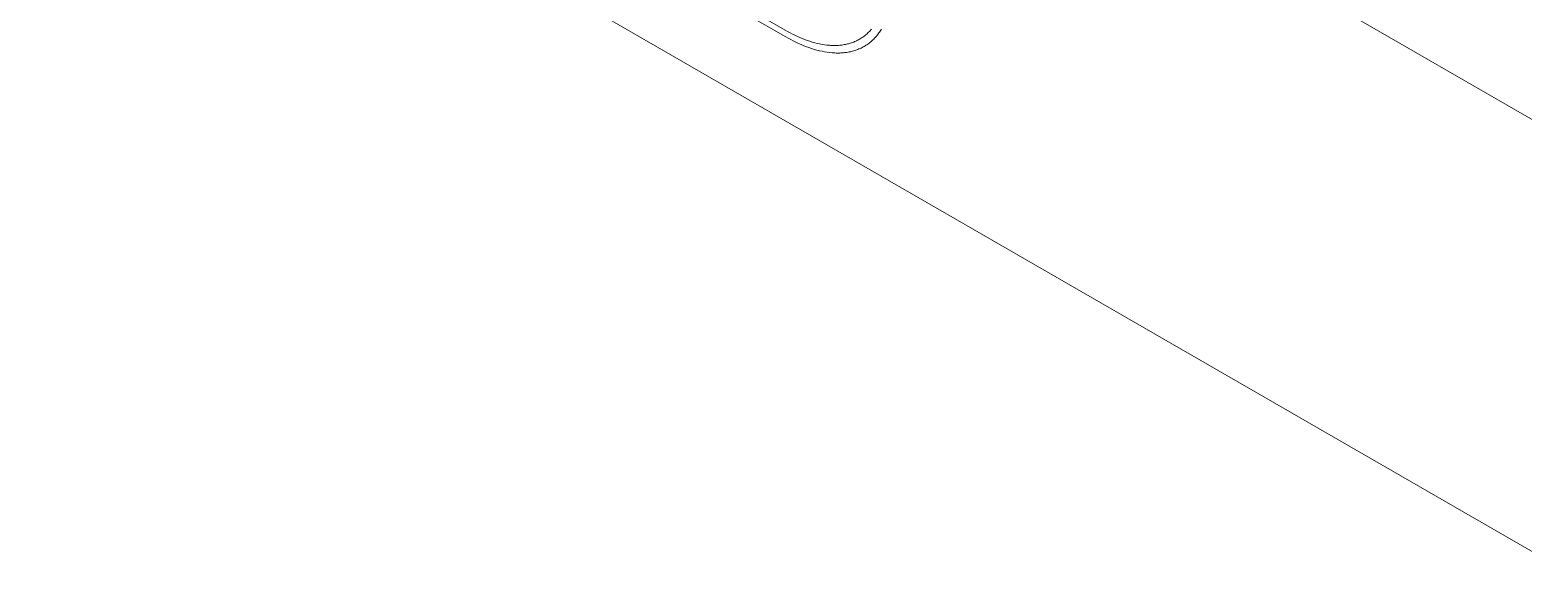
# Model space of a CAD drawing. Header units: millimetres. Extents: x -279 to 4999, y 61 to 3536.
# Drawn here: x 3925.8 to 4129.3, y 1531.9 to 1607.2 of the extents above; entities that cross this region are included whole.
import ezdxf

# ---------------------------------------------------------------- set-up
doc = ezdxf.new("R2010")
doc.units = ezdxf.units.MM
doc.layers.add('ZANO_R', color=7, linetype='Continuous', lineweight=0)

msp = doc.modelspace()

# ---------------------------------------------------------------- linework, layer by layer
at = {"layer": 'ZANO_R'}
for p, q in [((3430.5, 1999.11), (4568.34, 1342.18)), ((4521.23, 1310.47), (3485.72, 1908.31)), ((4028.71, 1607.17), (4023.26, 1610.32)), ((4023.32, 1609.41), (4028.78, 1606.26)), ((4040.47, 1607.31), (4040.38, 1607.2)), ((4041.74, 1607.17), (4041.82, 1607.31)), ((4029.04, 1606.98), (4028.71, 1607.17)), ((4028.78, 1606.26), (4029.12, 1606.06)), ((4029.37, 1606.8), (4029.04, 1606.98)), ((4029.12, 1606.06), (4029.47, 1605.87)), ((4029.7, 1606.63), (4029.37, 1606.8)), ((4029.47, 1605.87), (4029.82, 1605.69)), ((4030.03, 1606.47), (4029.7, 1606.63)), ((4029.82, 1605.69), (4030.17, 1605.52)), ((4030.37, 1606.31), (4030.03, 1606.47)), ((4030.17, 1605.52), (4030.53, 1605.35)), ((4030.71, 1606.16), (4030.37, 1606.31)), ((4030.53, 1605.35), (4030.88, 1605.2)), ((4031.04, 1606.02), (4030.71, 1606.16)), ((4031.38, 1605.89), (4031.04, 1606.02)), ((4031.72, 1605.76), (4031.38, 1605.89)), ((4032.06, 1605.65), (4031.72, 1605.76)), ((4032.4, 1605.54), (4032.06, 1605.65)), ((4032.74, 1605.45), (4032.4, 1605.54)), ((4033.07, 1605.36), (4032.74, 1605.45)), ((4033.41, 1605.29), (4033.07, 1605.36)), ((4033.74, 1605.23), (4033.41, 1605.29)), ((4037.21, 1605.28), (4037.06, 1605.24)), ((4037.35, 1605.31), (4037.21, 1605.28)), ((4037.49, 1605.35), (4037.35, 1605.31)), ((4037.63, 1605.4), (4037.49, 1605.35)), ((4037.77, 1605.44), (4037.63, 1605.4)), ((4037.91, 1605.49), (4037.77, 1605.44)), ((4038.05, 1605.54), (4037.91, 1605.49)), ((4038.18, 1605.6), (4038.05, 1605.54)), ((4038.32, 1605.66), (4038.18, 1605.6)), ((4038.45, 1605.72), (4038.32, 1605.66)), ((4038.58, 1605.78), (4038.45, 1605.72)), ((4038.7, 1605.85), (4038.58, 1605.78)), ((4038.83, 1605.92), (4038.7, 1605.85)), ((4038.95, 1605.99), (4038.83, 1605.92)), ((4039.08, 1606.07), (4038.95, 1605.99)), ((4039.2, 1606.15), (4039.08, 1606.07)), ((4039.31, 1606.23), (4039.2, 1606.15)), ((4039.43, 1606.31), (4039.31, 1606.23)), ((4039.54, 1606.4), (4039.43, 1606.31)), ((4039.66, 1606.49), (4039.54, 1606.4)), ((4039.76, 1606.59), (4039.66, 1606.49)), ((4039.87, 1606.68), (4039.76, 1606.59)), ((4039.84, 1605.18), (4039.97, 1605.27)), ((4039.98, 1606.78), (4039.87, 1606.68)), ((4039.97, 1605.27), (4040.09, 1605.36)), ((4040.08, 1606.88), (4039.98, 1606.78)), ((4040.18, 1606.98), (4040.08, 1606.88)), ((4040.09, 1605.36), (4040.21, 1605.45)), ((4040.28, 1607.09), (4040.18, 1606.98)), ((4040.21, 1605.45), (4040.33, 1605.55)), ((4040.38, 1607.2), (4040.28, 1607.09)), ((4040.33, 1605.55), (4040.44, 1605.64)), ((4040.44, 1605.64), (4040.56, 1605.74)), ((4040.56, 1605.74), (4040.67, 1605.85)), ((4040.67, 1605.85), (4040.78, 1605.96)), ((4040.78, 1605.96), (4040.88, 1606.07)), ((4040.88, 1606.07), (4040.99, 1606.18)), ((4040.99, 1606.18), (4041.09, 1606.29)), ((4041.09, 1606.29), (4041.19, 1606.41)), ((4041.19, 1606.41), (4041.29, 1606.53)), ((4041.29, 1606.53), (4041.38, 1606.65)), ((4041.38, 1606.65), (4041.48, 1606.78)), ((4041.48, 1606.78), (4041.57, 1606.91)), ((4041.57, 1606.91), (4041.65, 1607.04)), ((4041.65, 1607.04), (4041.74, 1607.17)), ((4030.88, 1605.2), (4031.24, 1605.05)), ((4031.24, 1605.05), (4031.6, 1604.91)), ((4031.6, 1604.91), (4031.95, 1604.78)), ((4031.95, 1604.78), (4032.31, 1604.66)), ((4032.31, 1604.66), (4032.67, 1604.54)), ((4032.67, 1604.54), (4033.02, 1604.44)), ((4033.02, 1604.44), (4033.38, 1604.36)), ((4033.38, 1604.36), (4033.73, 1604.28)), ((4033.73, 1604.28), (4034.09, 1604.21)), ((4034.07, 1605.17), (4033.74, 1605.23)), ((4034.4, 1605.13), (4034.07, 1605.17)), ((4034.09, 1604.21), (4034.44, 1604.15)), ((4034.73, 1605.1), (4034.4, 1605.13)), ((4034.44, 1604.15), (4034.78, 1604.11)), ((4034.89, 1605.09), (4034.73, 1605.1)), ((4034.78, 1604.11), (4035.13, 1604.08)), ((4035.05, 1605.08), (4034.89, 1605.09)), ((4035.21, 1605.08), (4035.05, 1605.08)), ((4035.13, 1604.08), (4035.3, 1604.06)), ((4035.37, 1605.07), (4035.21, 1605.08)), ((4035.3, 1604.06), (4035.47, 1604.06)), ((4035.53, 1605.07), (4035.37, 1605.07)), ((4035.47, 1604.06), (4035.64, 1604.05)), ((4035.69, 1605.08), (4035.53, 1605.07)), ((4035.64, 1604.05), (4035.81, 1604.05)), ((4035.85, 1605.08), (4035.69, 1605.08)), ((4035.81, 1604.05), (4035.98, 1604.05)), ((4036, 1605.09), (4035.85, 1605.08)), ((4035.98, 1604.05), (4036.14, 1604.05)), ((4036.16, 1605.11), (4036, 1605.09)), ((4036.14, 1604.05), (4036.31, 1604.06)), ((4036.31, 1605.12), (4036.16, 1605.11)), ((4036.46, 1605.14), (4036.31, 1605.12)), ((4036.31, 1604.06), (4036.47, 1604.07)), ((4036.62, 1605.16), (4036.46, 1605.14)), ((4036.47, 1604.07), (4036.64, 1604.08)), ((4036.77, 1605.19), (4036.62, 1605.16)), ((4036.64, 1604.08), (4036.8, 1604.1)), ((4036.91, 1605.21), (4036.77, 1605.19)), ((4036.8, 1604.1), (4036.96, 1604.12)), ((4037.06, 1605.24), (4036.91, 1605.21)), ((4036.96, 1604.12), (4037.12, 1604.14)), ((4037.12, 1604.14), (4037.28, 1604.17)), ((4037.28, 1604.17), (4037.43, 1604.2)), ((4037.43, 1604.2), (4037.59, 1604.23)), ((4037.59, 1604.23), (4037.74, 1604.26)), ((4037.74, 1604.26), (4037.9, 1604.3)), ((4037.9, 1604.3), (4038.05, 1604.34)), ((4038.05, 1604.34), (4038.19, 1604.39)), ((4038.19, 1604.39), (4038.34, 1604.44)), ((4038.34, 1604.44), (4038.49, 1604.49)), ((4038.49, 1604.49), (4038.63, 1604.54)), ((4038.63, 1604.54), (4038.77, 1604.6)), ((4038.77, 1604.6), (4038.91, 1604.66)), ((4038.91, 1604.66), (4039.05, 1604.73)), ((4039.05, 1604.73), (4039.19, 1604.8)), ((4039.19, 1604.8), (4039.32, 1604.87)), ((4039.32, 1604.87), (4039.46, 1604.94)), ((4039.46, 1604.94), (4039.59, 1605.02)), ((4039.59, 1605.02), (4039.72, 1605.1)), ((4039.72, 1605.1), (4039.84, 1605.18))]:
    msp.add_line(p, q, dxfattribs=at)

doc.saveas('drawing.dxf')
